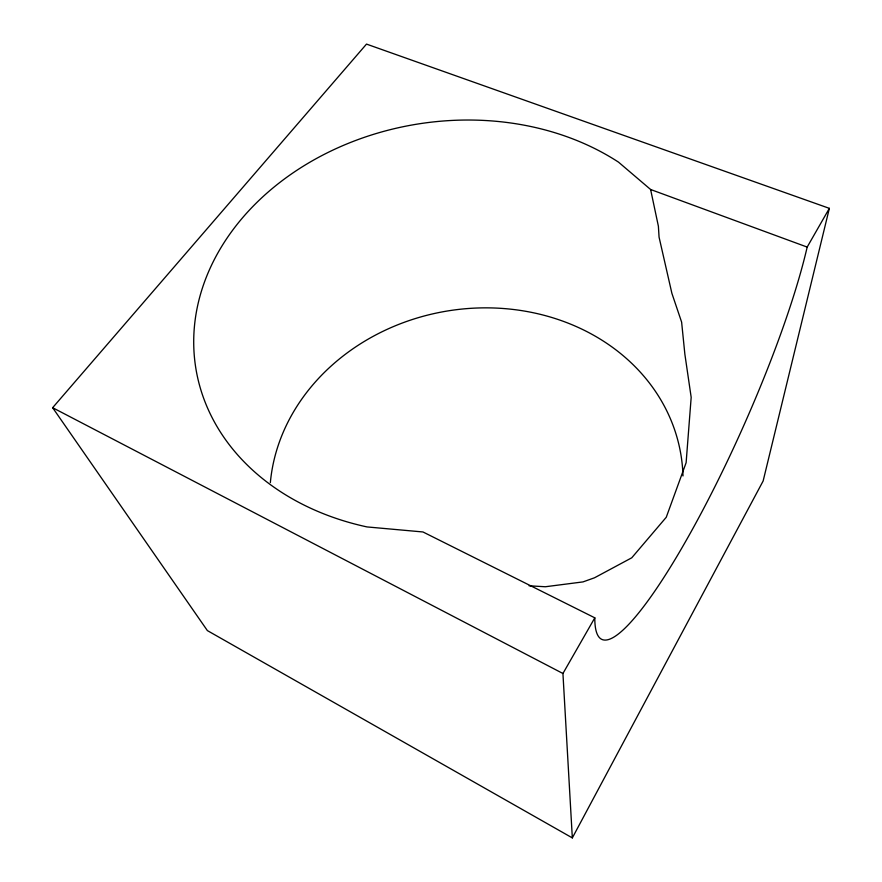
<?xml version="1.0" encoding="UTF-8"?>
<svg xmlns="http://www.w3.org/2000/svg" width="882" height="882" viewBox="0 0 882 882"><rect width="100%" height="100%" fill="white"/><g stroke="black" fill="none" stroke-linecap="round" stroke-linejoin="round"><path stroke-width="1.32" d="M829.356 208.35L763.139 480.988L572.33 837.9L207.38 630.597L52.644 407.705L366.504 44.1L829.356 208.35L807.173 247.081A251.304 42.501 -66 0 1 685.105 542.353A251.304 42.501 -66 0 1 594.81 617.83L562.937 673.495L572.33 837.9M529.09 585.802L545.341 586.751L583.024 581.899L594.534 577.776L631.755 557.799L666.252 517.271L686.119 462.719L691.179 397.341L684.873 354.255L681.621 322.117L671.897 293.353L659.063 237.126L658.391 226.244L650.607 189.498L618.514 162.145A256.949 205.241 -9.4 0 0 228.184 236.442A256.949 205.241 -9.4 0 0 367.044 526.929L422.974 531.967L594.81 617.83M650.607 189.498L807.173 247.081M52.644 407.705L562.937 673.495M270.355 482.608A207.369 180.193 -9.5 0 1 482.002 307.884A207.369 180.193 -9.5 0 1 682.988 475.96"/></g></svg>
